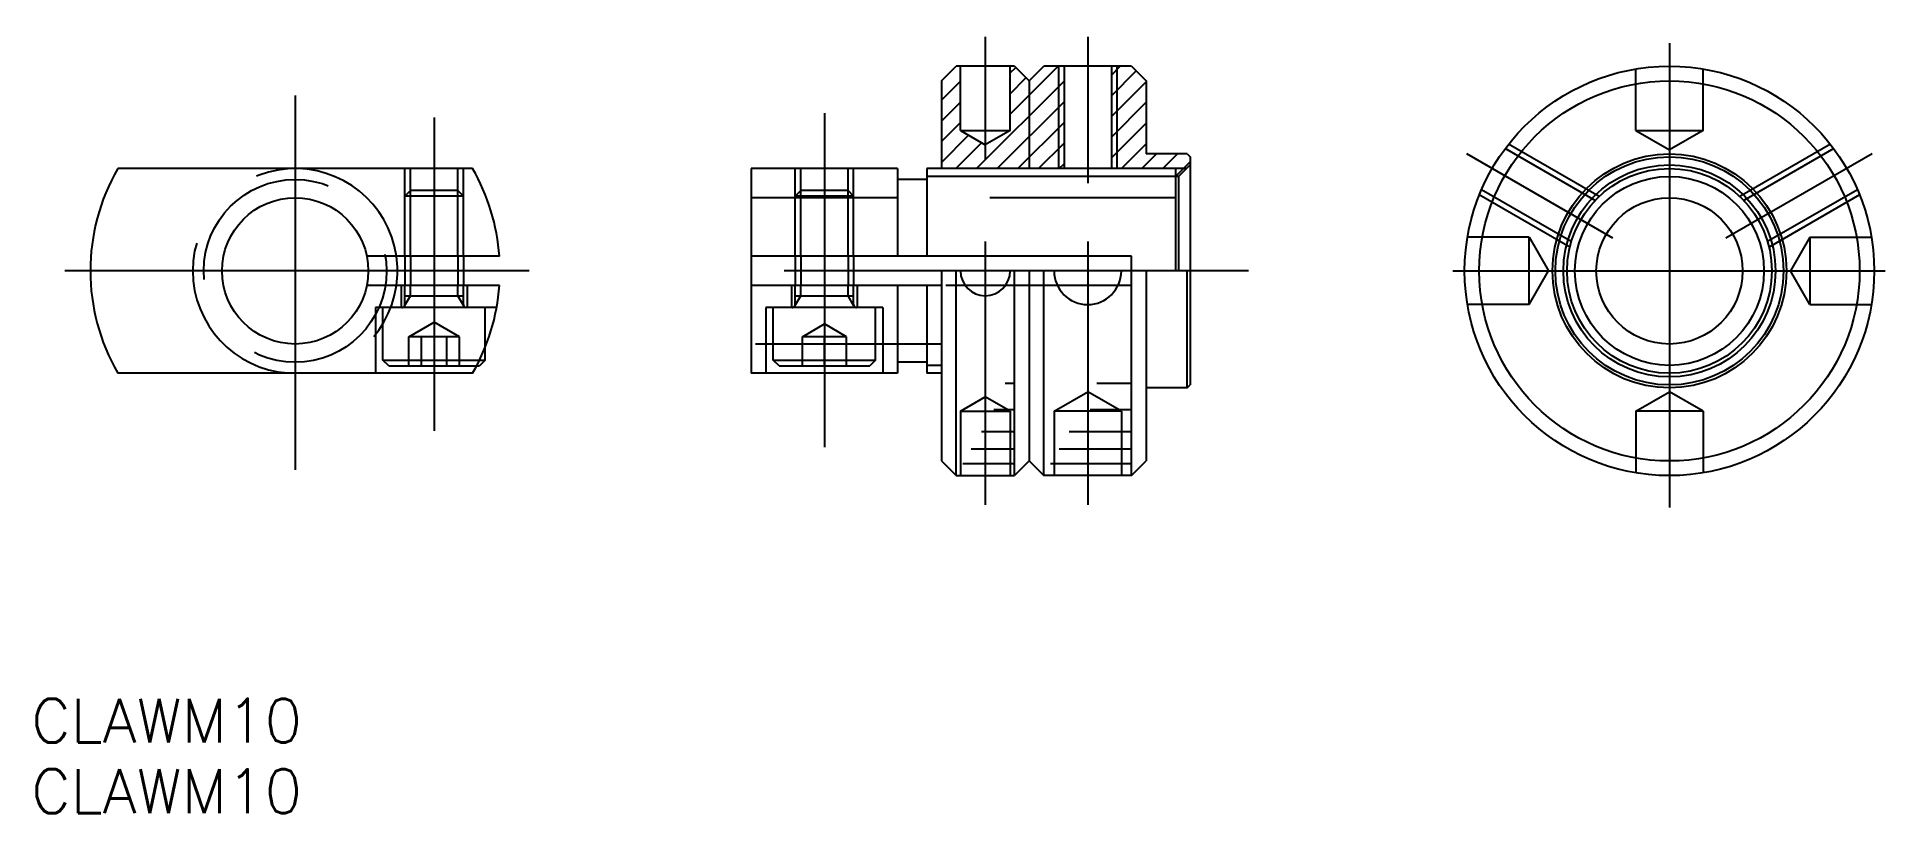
# Model space of a CAD drawing. Extents: x -112 to 15, y -37 to 16.
import ezdxf

# ---------------------------------------------------------------- set-up
doc = ezdxf.new("R2010")
doc.units = 0
doc.linetypes.add('CENTER', pattern=[50.8, 31.75, -6.35, 6.35, -6.35])
doc.linetypes.add('DASHED', pattern=[19.05, 12.7, -6.35])
doc.layers.get('0').update_dxf_attribs({"linetype": 'CONTINUOUS'})
doc.layers.add('CENTER', color=1, linetype='CENTER')
doc.styles.get("Standard").update_dxf_attribs({"font": 'txt.shx', "height": 3, "bigfont": 'bigfont.shx'})

# ---------------------------------------------------------------- blocks, each defined once
blk = doc.blocks.new('*U20')
at = {"color": 7, "linetype": 'CONTINUOUS'}
blk.add_text('CLAWM10', height=3, dxfattribs=at).set_placement((-111.99, -32.26))
blk = doc.blocks.new('*U21')
at = {"color": 7, "linetype": 'CONTINUOUS'}
blk.add_text('CLAWM10', height=3, dxfattribs=at).set_placement((-111.99, -37.08))

msp = doc.modelspace()

# ---------------------------------------------------------------- linework, layer by layer
at = {"color": 7, "linetype": 'CONTINUOUS'}
for p, q in [((-49.77, 13), (-48.77, 14)), ((-44.77, 14), (-48.77, 14)), ((-48.47, 9.6), (-48.47, 14)), ((-45.07, 9.6), (-45.07, 14)), ((-44.77, 14), (-43.77, 13)), ((-43.77, 13), (-42.77, 14)), ((-36.77, 14), (-42.77, 14)), ((-41.39, 14), (-41.39, 7)), ((-38.15, 14), (-38.15, 7)), ((-36.77, 14), (-35.77, 13)), ((-49.77, 13), (-49.77, 7)), ((-43.77, 13), (-43.77, 7)), ((-35.77, 13), (-35.77, 8)), ((-48.47, 9.6), (-45.07, 9.6)), ((-48.47, 9.6), (-46.77, 8.62)), ((-45.07, 9.6), (-46.77, 8.62)), ((-32.97, 8), (-35.77, 8)), ((-32.97, 8), (-32.77, 7.8)), ((-32.77, 7.8), (-32.77, -7.8)), ((-81.82, 7), (-106.07, 7)), ((-52.77, 7), (-62.77, 7)), ((-62.77, 7), (-62.77, -7)), ((-52.77, 7), (-52.77, 1)), ((-33.77, 7), (-50.77, 7)), ((-50.77, 7), (-50.77, 1)), ((-33.77, 7), (-33.77, 0)), ((-33.57, 6.46), (-33.77, 6.46)), ((-32.77, 7.25), (-33.57, 6.46)), ((-33.57, 6.46), (-33.57, 0)), ((-50.77, 6.25), (-52.77, 6.25)), ((-79.98, 1), (-89.05, 1)), ((-86.45, 1), (-86.45, -1)), ((-86.07, 1), (-86.07, 1)), ((-82.83, 1), (-82.82, 1)), ((-82.45, 1), (-82.45, -1)), ((-36.77, 1), (-62.77, 1)), ((-59.77, 1), (-59.77, -1)), ((-55.77, 1), (-55.77, -1)), ((-49.77, 0), (-49.77, -13)), ((-48.77, -14), (-48.77, 0)), ((-44.77, -14), (-44.77, 0)), ((-43.77, 0), (-43.77, -13)), ((-42.77, -14), (-42.77, 0)), ((-36.77, -14), (-36.77, 1)), ((-35.77, 0), (-35.77, -13)), ((-32.97, -8), (-32.97, 0)), ((-79.98, -1), (-89.05, -1)), ((-49.77, -1), (-62.77, -1)), ((-52.77, -1), (-52.77, -7)), ((-50.77, -1), (-50.77, -7)), ((-53.77, -2.5), (-61.77, -2.5)), ((-61.77, -2.5), (-61.77, -7)), ((-61.27, -6.1), (-61.27, -2.5)), ((-54.27, -6.1), (-54.27, -2.5)), ((-53.77, -2.5), (-53.77, -7)), ((-80.95, -6.1), (-81.35, -6.5)), ((-81.34, -6.1), (-80.95, -6.1)), ((-80.95, -6.1), (-80.95, -5.2)), ((-61.27, -6.1), (-54.27, -6.1)), ((-60.87, -6.5), (-61.27, -6.1)), ((-54.27, -6.1), (-54.67, -6.5)), ((-50.77, -6.25), (-52.77, -6.25)), ((-81.82, -7), (-106.07, -7)), ((-81.55, -6.5), (-81.35, -6.5)), ((-52.77, -7), (-62.77, -7)), ((-60.87, -6.5), (-54.67, -6.5)), ((-49.77, -7), (-50.77, -7)), ((-32.97, -8), (-35.77, -8)), ((-32.97, -8), (-32.77, -7.8)), ((-49.77, -13), (-48.77, -14)), ((-43.77, -13), (-44.77, -14)), ((-43.77, -13), (-42.77, -14)), ((-36.77, -14), (-35.77, -13)), ((-48.77, -14), (-44.77, -14)), ((-36.77, -14), (-42.77, -14))]:
    msp.add_line(p, q, dxfattribs=at)
at = {"color": 3, "linetype": 'CONTINUOUS'}
for p, q in [((-45.07, 10.71), (-41.78, 14)), ((-45.07, 13.54), (-44.69, 13.92)), ((-41.77, 14), (-41.77, 7)), ((-38.15, 13.39), (-37.54, 14)), ((-37.77, 14), (-37.77, 7)), ((-49.77, 11.67), (-48.47, 12.97)), ((-47.37, 7), (-41.39, 12.98)), ((-45.07, 12.12), (-43.99, 13.21)), ((-38.15, 11.97), (-36.45, 13.68)), ((-38.15, 10.56), (-35.77, 12.94)), ((-49.77, 10.25), (-48.47, 11.55)), ((-45.96, 7), (-41.39, 11.56)), ((-38.15, 9.15), (-35.77, 11.53)), ((-49.77, 8.84), (-48.47, 10.14)), ((-44.54, 7), (-41.39, 10.15)), ((-38.15, 7.73), (-35.77, 10.11)), ((-49.77, 7.42), (-47.92, 9.28)), ((-48.78, 7), (-47.02, 8.76)), ((-43.13, 7), (-41.39, 8.73)), ((-37.47, 7), (-35.77, 8.7)), ((-36.06, 7), (-35.06, 8)), ((-34.64, 7), (-33.64, 8)), ((-33.77, 6.46), (-50.77, 6.46)), ((-41.71, 7), (-41.39, 7.32)), ((-33.77, 6.46), (-32.77, 7.45)), ((-33.02, 7), (-33.77, 7)), ((-86.07, 1), (-86.07, -1)), ((-82.82, 1), (-82.82, -1)), ((-59.39, 1), (-59.39, -1)), ((-56.15, 1), (-56.15, -1)), ((-49.77, -6.46), (-50.77, -6.46)), ((-44.77, -7.7), (-45.42, -7.7)), ((-36.77, -7.7), (-39.14, -7.7)), ((-44.77, -9.5), (-46.18, -9.5)), ((-36.77, -9.5), (-39.61, -9.5)), ((-44.77, -11), (-47.04, -11)), ((-36.77, -11), (-41.04, -11)), ((-44.77, -12.2), (-47.73, -12.2)), ((-36.77, -12.2), (-41.73, -12.2)), ((-44.77, -13.2), (-48.31, -13.2)), ((-36.77, -13.2), (-42.31, -13.2))]:
    msp.add_line(p, q, dxfattribs=at)
at = {"color": 3, "linetype": 'DASHED'}
for p, q in [((-2.3, 9.6), (-2.3, 13.81)), ((2.3, 9.6), (2.3, 13.81)), ((-2.3, 9.6), (2.3, 9.6)), ((-2.3, 9.6), (0, 8.27)), ((2.3, 9.6), (0, 8.27)), ((-5.09, 4.81), (-11.23, 8.36)), ((-4.81, 5.09), (-11, 8.66)), ((11, 8.66), (4.81, 5.09)), ((11.23, 8.36), (5.09, 4.81)), ((-86.45, 1), (-86.45, 7)), ((-86.07, 1), (-86.07, 7)), ((-82.82, 1), (-82.82, 7)), ((-82.45, 1), (-82.45, 7)), ((-59.77, 1), (-59.77, 7)), ((-59.39, 1), (-59.39, 7)), ((-56.15, 1), (-56.15, 7)), ((-55.77, 1), (-55.77, 7)), ((-86.07, 5.5), (-86.45, 5.12)), ((-82.45, 5.12), (-86.45, 5.12)), ((-82.82, 5.5), (-86.07, 5.5)), ((-82.45, 5.12), (-82.82, 5.5)), ((-59.39, 5.5), (-59.77, 5.12)), ((-55.77, 5.12), (-59.77, 5.12)), ((-56.15, 5.5), (-59.39, 5.5)), ((-55.77, 5.12), (-56.15, 5.5)), ((-6.81, 1.62), (-13, 5.2)), ((-6.71, 2), (-12.85, 5.55)), ((12.85, 5.55), (6.71, 2)), ((13, 5.2), (6.81, 1.62)), ((-33.77, 5), (-62.77, 5)), ((-9.6, 2.3), (-13.81, 2.3)), ((-9.6, -2.3), (-9.6, 2.3)), ((-9.6, 2.3), (-8.27, 0)), ((9.6, 2.3), (8.27, 0)), ((9.6, 2.3), (13.81, 2.3)), ((9.6, 2.3), (9.6, -2.3)), ((-9.6, -2.3), (-8.27, 0)), ((-86.7, -1), (-86.7, -2.5)), ((-86.45, -2.3), (-86.45, -1)), ((-86.07, -1.7), (-86.07, -1)), ((-82.82, -1.7), (-82.82, -1)), ((-82.45, -2.3), (-82.45, -1)), ((-82.2, -1), (-82.2, -2.5)), ((-60.02, -1), (-60.02, -2.5)), ((-59.77, -2.3), (-59.77, -1)), ((-59.39, -1.7), (-59.39, -1)), ((-56.15, -1.7), (-56.15, -1)), ((-55.77, -2.3), (-55.77, -1)), ((-55.52, -1), (-55.52, -2.5)), ((-36.77, -1), (-49.77, -1)), ((9.6, -2.3), (8.27, 0)), ((-88.45, -2.5), (-88.45, -7)), ((-80.17, -2.5), (-88.45, -2.5)), ((-87.95, -6.1), (-87.95, -2.5)), ((-86.47, -2.4), (-86.07, -1.7)), ((-86.45, -1.7), (-82.45, -1.7)), ((-82.42, -2.4), (-82.82, -1.7)), ((-80.95, -5.2), (-80.95, -2.5)), ((-59.8, -2.4), (-59.39, -1.7)), ((-59.77, -1.7), (-55.77, -1.7)), ((-55.75, -2.4), (-56.15, -1.7)), ((-9.6, -2.3), (-13.81, -2.3)), ((9.6, -2.3), (13.81, -2.3)), ((-86.18, -4.5), (-84.45, -3.5)), ((-82.71, -4.5), (-84.45, -3.5)), ((-59.27, -4.5), (-57.77, -3.63)), ((-56.27, -4.5), (-57.77, -3.63)), ((-86.18, -6.5), (-86.18, -4.5)), ((-82.71, -4.5), (-86.18, -4.5)), ((-85.31, -6.5), (-85.31, -4.5)), ((-83.58, -6.5), (-83.58, -4.5)), ((-82.71, -6.5), (-82.71, -4.5)), ((-49.77, -5), (-62.77, -5)), ((-59.27, -6.5), (-59.27, -4.5)), ((-56.27, -4.5), (-59.27, -4.5)), ((-57.77, -6.5), (-57.77, -4.5)), ((-56.27, -6.5), (-56.27, -4.5)), ((-87.95, -6.1), (-81.34, -6.1)), ((-87.55, -6.5), (-87.95, -6.1)), ((-87.55, -6.5), (-81.55, -6.5)), ((-48.47, -9.6), (-46.77, -8.62)), ((-45.07, -9.6), (-46.77, -8.62)), ((-42.07, -9.6), (-39.77, -8.27)), ((-37.47, -9.6), (-39.77, -8.27)), ((-2.3, -9.6), (0, -8.27)), ((2.3, -9.6), (0, -8.27)), ((-48.47, -9.6), (-45.07, -9.6)), ((-48.47, -9.6), (-48.47, -14)), ((-45.07, -9.6), (-45.07, -14)), ((-42.07, -9.6), (-42.07, -14)), ((-37.47, -9.6), (-42.07, -9.6)), ((-37.47, -9.6), (-37.47, -14)), ((-2.3, -9.6), (-2.3, -13.81)), ((2.3, -9.6), (-2.3, -9.6)), ((2.3, -9.6), (2.3, -13.81))]:
    msp.add_line(p, q, dxfattribs=at)
at = {"color": 7, "linetype": 'CONTINUOUS'}
for centre, radius in [((0, 0), 14), ((0, 0), 13), ((0, 0), 8), ((0, 0), 7.8), ((0, 0), 7.25), ((0, 0), 6.46), ((-93.95, 0), 5), ((0, 0), 5)]:
    msp.add_circle(centre, radius, dxfattribs=at)
at = {"color": 3, "linetype": 'CONTINUOUS'}
msp.add_circle((0, 0), 7, dxfattribs=at)
at = {"color": 3, "linetype": 'DASHED'}
msp.add_circle((-93.95, 0), 6.25, dxfattribs=at)
at = {"color": 7, "linetype": 'CONTINUOUS'}
for centre, radius, start, end in [((-93.95, 0), 14, 150, 210), ((-93.95, 0), 14, 4.096, 30), ((-93.95, 0), 7, 351.7868, 8.2132), ((-46.77, 0), 1.7, 180, 0), ((-39.77, 0), 2.3, 180, 0), ((-93.95, 0), 14, 330, 355.904)]:
    msp.add_arc(centre, radius, start, end, dxfattribs=at)
at = {"color": 3, "linetype": 'DASHED'}
for centre, radius, start, end in [((-93.95, 0), 7, 8.2132, 351.7868), ((-86.65, -2.3), 0.2, 270, 0), ((-82.25, -2.3), 0.2, 180, 270), ((-59.97, -2.3), 0.2, 270, 0), ((-55.57, -2.3), 0.2, 180, 270)]:
    msp.add_arc(centre, radius, start, end, dxfattribs=at)
at = {"layer": 'CENTER', "color": 1, "linetype": 'CENTER'}
for p, q in [((-46.77, 16), (-46.77, 7.59)), ((-39.77, 16), (-39.77, 6)), ((0, 15.57), (0, -16.21)), ((-93.95, 11.99), (-93.95, -13.6)), ((-84.45, 10.49), (-84.45, -10.94)), ((-57.77, 10.78), (-57.77, -12.06)), ((-3.86, 2.23), (-13.86, 8)), ((13.86, 8), (3.86, 2.23)), ((-46.77, 2), (-46.77, -16)), ((-39.77, 2), (-39.77, -16)), ((-77.95, 0), (-109.95, 0)), ((-28.77, 0), (-66.77, 0)), ((-14.8, 0), (14.74, 0))]:
    msp.add_line(p, q, dxfattribs=at)

# ---------------------------------------------------------------- block references
at = {"color": 7, "linetype": 'CONTINUOUS'}
for name in ['*U20', '*U21']:
    msp.add_blockref(name, (0, 0), dxfattribs=at)

doc.saveas('drawing.dxf')
